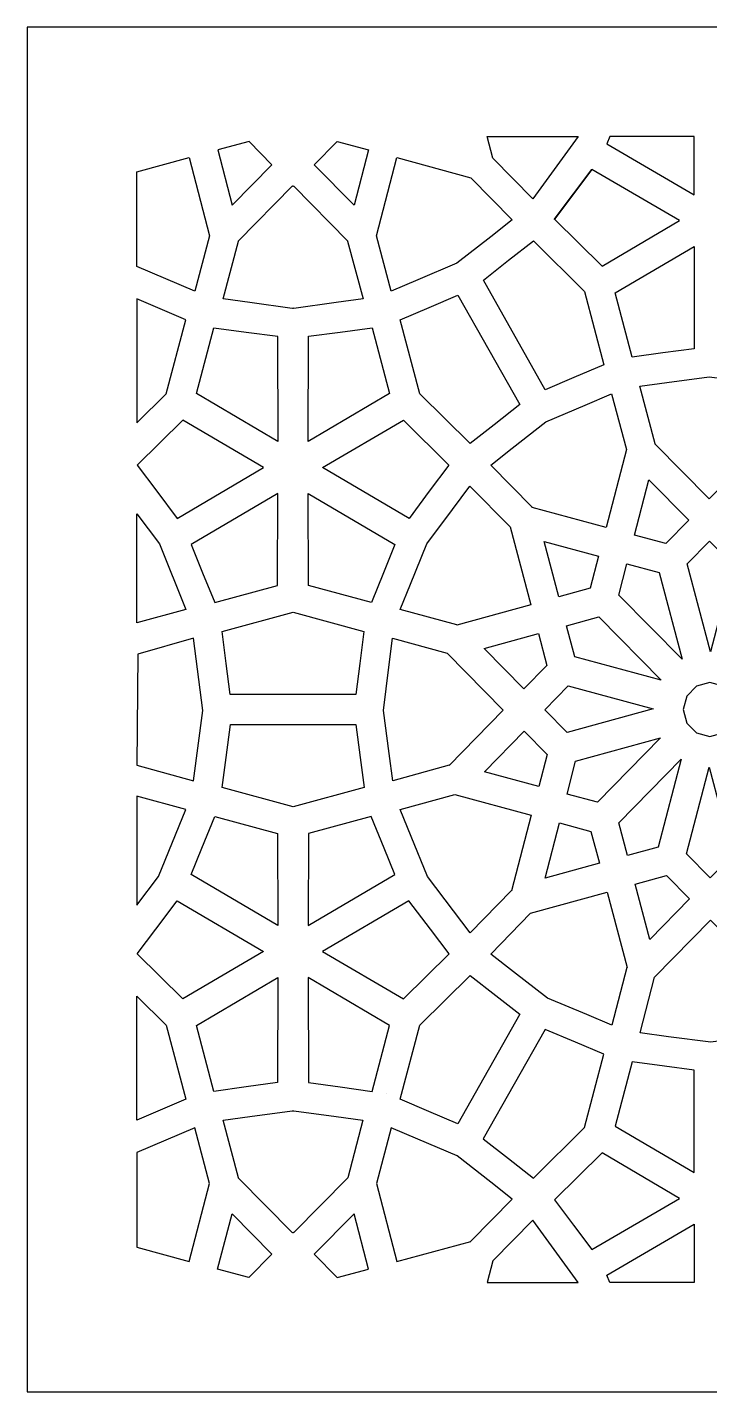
# Model space of a CAD drawing. Header units: millimetres. Extents: x -499 to 501, y -498 to 502.
# Drawn here: x -499 to 1, y -498 to 502 of the extents above; entities that cross this region are included whole.
import ezdxf

# ---------------------------------------------------------------- set-up
doc = ezdxf.new("R2010")
doc.units = ezdxf.units.MM
doc.layers.add('Plan 1', color=7, linetype='Continuous')

msp = doc.modelspace()

# ---------------------------------------------------------------- linework, layer by layer
at = {"layer": 'Plan 1', "color": 17}
for points, knots in [([(-498.91, 502.28), (-498.91, 502.28), (501.09, 502.28), (501.09, 502.28), (501.09, 502.28), (501.09, 502.28), (501.09, -497.72), (501.09, -497.72), (501.09, -497.72), (501.09, -497.72), (-498.91, -497.72), (-498.91, -497.72), (-498.91, -497.72), (-498.91, -497.72), (-498.91, 502.28), (-498.91, 502.28)], [0, 0, 0, 0, 0.2, 0.2, 0.2, 0.2, 0.4, 0.4, 0.4, 0.4, 0.6, 0.6, 0.6, 0.6, 1, 1, 1, 1]), ([(-162.01, 422.28), (-162.01, 422.28), (-157.76, 406.3), (-157.76, 406.3), (-157.76, 406.3), (-157.76, 406.3), (-128.41, 376.52), (-128.41, 376.52), (-128.41, 376.52), (-128.41, 376.52), (-95.34, 422.28), (-95.34, 422.28), (-95.34, 422.28), (-95.34, 422.28), (-162.01, 422.28), (-162.01, 422.28)], [0, 0, 0, 0, 0.2, 0.2, 0.2, 0.2, 0.4, 0.4, 0.4, 0.4, 0.6, 0.6, 0.6, 0.6, 1, 1, 1, 1]), ([(-72.16, 422.28), (-72.16, 422.28), (-10.32, 422.28), (-10.32, 422.28), (-10.32, 422.28), (-10.32, 422.28), (-10.32, 379.5), (-10.32, 379.5), (-10.32, 379.5), (-10.32, 379.5), (-74.32, 416.93), (-74.32, 416.93), (-74.32, 416.93), (-74.32, 416.93), (-72.16, 422.28), (-72.16, 422.28)], [0, 0, 0, 0, 0.2, 0.2, 0.2, 0.2, 0.4, 0.4, 0.4, 0.4, 0.6, 0.6, 0.6, 0.6, 1, 1, 1, 1]), ([(-319.63, 401.36), (-319.63, 401.36), (-348.9, 371.85), (-348.9, 371.85), (-348.9, 371.85), (-348.9, 371.85), (-359.4, 412.4), (-359.4, 412.4), (-359.4, 412.4), (-359.4, 412.4), (-336.46, 418.65), (-336.46, 418.65), (-336.46, 418.65), (-336.46, 418.65), (-319.63, 401.36), (-319.63, 401.36)], [0, 0, 0, 0, 0.2, 0.2, 0.2, 0.2, 0.4, 0.4, 0.4, 0.4, 0.6, 0.6, 0.6, 0.6, 1, 1, 1, 1]), ([(-288.74, 401.36), (-288.74, 401.36), (-259.47, 371.85), (-259.47, 371.85), (-259.47, 371.85), (-259.47, 371.85), (-248.96, 412.4), (-248.96, 412.4), (-248.96, 412.4), (-248.96, 412.4), (-271.91, 418.65), (-271.91, 418.65), (-271.91, 418.65), (-271.91, 418.65), (-288.74, 401.36), (-288.74, 401.36)], [0, 0, 0, 0, 0.2, 0.2, 0.2, 0.2, 0.4, 0.4, 0.4, 0.4, 0.6, 0.6, 0.6, 0.6, 1, 1, 1, 1]), ([(-418.62, 396.38), (-418.62, 396.38), (-418.62, 326.92), (-418.62, 326.92), (-418.62, 326.92), (-418.62, 326.92), (-376.12, 308.89), (-376.12, 308.89), (-376.12, 308.89), (-376.12, 308.89), (-365.3, 349.55), (-365.3, 349.55), (-365.3, 349.55), (-365.3, 349.55), (-380.19, 406.82), (-380.19, 406.82), (-380.19, 406.82), (-380.19, 406.82), (-418.62, 396.38), (-418.62, 396.38)], [0, 0, 0, 0, 0.166667, 0.166667, 0.166667, 0.166667, 0.333333, 0.333333, 0.333333, 0.333333, 0.5, 0.5, 0.5, 0.5, 0.666667, 0.666667, 0.666667, 0.666667, 1, 1, 1, 1]), ([(-232.24, 308.89), (-232.24, 308.89), (-212.84, 317.08), (-212.84, 317.08), (-212.84, 317.08), (-212.84, 317.08), (-184.11, 329.33), (-184.11, 329.33), (-184.11, 329.33), (-184.11, 329.33), (-159.34, 348.78), (-159.34, 348.78), (-159.34, 348.78), (-159.34, 348.78), (-143.69, 361.12), (-143.69, 361.12), (-143.69, 361.12), (-143.69, 361.12), (-174.03, 391.97), (-174.03, 391.97), (-174.03, 391.97), (-174.03, 391.97), (-173.81, 392.05), (-173.81, 392.05), (-173.81, 392.05), (-173.81, 392.05), (-228.17, 406.82), (-228.17, 406.82), (-228.17, 406.82), (-228.17, 406.82), (-243.07, 349.55), (-243.07, 349.55), (-243.07, 349.55), (-243.07, 349.55), (-232.24, 308.89), (-232.24, 308.89)], [0, 0, 0, 0, 0.1, 0.1, 0.1, 0.1, 0.2, 0.2, 0.2, 0.2, 0.3, 0.3, 0.3, 0.3, 0.4, 0.4, 0.4, 0.4, 0.5, 0.5, 0.5, 0.5, 0.6, 0.6, 0.6, 0.6, 0.7, 0.7, 0.7, 0.7, 0.8, 0.8, 0.8, 0.8, 1, 1, 1, 1]), ([(-85.24, 398.13), (-85.24, 398.13), (-98.66, 380.26), (-98.66, 380.26), (-98.66, 380.26), (-98.66, 380.26), (-112.75, 361.41), (-112.75, 361.41), (-112.75, 361.41), (-112.75, 361.41), (-85.24, 398.13), (-85.24, 398.13)], [0, 0, 0, 0, 0.25, 0.25, 0.25, 0.25, 0.5, 0.5, 0.5, 0.5, 1, 1, 1, 1]), ([(-85.24, 398.13), (-85.24, 398.13), (-20.95, 360.6), (-20.95, 360.6), (-20.95, 360.6), (-20.95, 360.6), (-77.66, 327.14), (-77.66, 327.14), (-77.66, 327.14), (-77.66, 327.14), (-112.6, 361.61), (-112.6, 361.61), (-112.6, 361.61), (-112.6, 361.61), (-85.24, 398.13), (-85.24, 398.13)], [0, 0, 0, 0, 0.2, 0.2, 0.2, 0.2, 0.4, 0.4, 0.4, 0.4, 0.6, 0.6, 0.6, 0.6, 1, 1, 1, 1]), ([(-304.18, 385.52), (-304.18, 385.52), (-304.62, 385.97), (-304.62, 385.97), (-304.62, 385.97), (-304.62, 385.97), (-344.39, 345.49), (-344.39, 345.49), (-344.39, 345.49), (-344.39, 345.49), (-344.18, 345.49), (-344.18, 345.49), (-344.18, 345.49), (-344.18, 345.49), (-355.44, 303.32), (-355.44, 303.32), (-355.44, 303.32), (-355.44, 303.32), (-335.82, 300.57), (-335.82, 300.57), (-335.82, 300.57), (-335.82, 300.57), (-304.84, 296.3), (-304.84, 296.3), (-304.84, 296.3), (-304.84, 296.3), (-304.18, 296.39), (-304.18, 296.39), (-304.18, 296.39), (-304.18, 296.39), (-303.53, 296.3), (-303.53, 296.3), (-303.53, 296.3), (-303.53, 296.3), (-272.55, 300.57), (-272.55, 300.57), (-272.55, 300.57), (-272.55, 300.57), (-252.93, 303.32), (-252.93, 303.32), (-252.93, 303.32), (-252.93, 303.32), (-264.19, 345.49), (-264.19, 345.49), (-264.19, 345.49), (-264.19, 345.49), (-263.97, 345.49), (-263.97, 345.49), (-263.97, 345.49), (-263.97, 345.49), (-303.75, 385.97), (-303.75, 385.97), (-303.75, 385.97), (-303.75, 385.97), (-304.18, 385.52), (-304.18, 385.52)], [0, 0, 0, 0, 0.066667, 0.066667, 0.066667, 0.066667, 0.133333, 0.133333, 0.133333, 0.133333, 0.2, 0.2, 0.2, 0.2, 0.266667, 0.266667, 0.266667, 0.266667, 0.333333, 0.333333, 0.333333, 0.333333, 0.4, 0.4, 0.4, 0.4, 0.466667, 0.466667, 0.466667, 0.466667, 0.533333, 0.533333, 0.533333, 0.533333, 0.6, 0.6, 0.6, 0.6, 0.666667, 0.666667, 0.666667, 0.666667, 0.733333, 0.733333, 0.733333, 0.733333, 0.8, 0.8, 0.8, 0.8, 0.866667, 0.866667, 0.866667, 0.866667, 1, 1, 1, 1]), ([(-146.26, 331.5), (-146.26, 331.5), (-164.77, 316.84), (-164.77, 316.84), (-164.77, 316.84), (-164.77, 316.84), (-119.43, 236.63), (-119.43, 236.63), (-119.43, 236.63), (-119.43, 236.63), (-98.36, 245.59), (-98.36, 245.59), (-98.36, 245.59), (-98.36, 245.59), (-76.39, 254.93), (-76.39, 254.93), (-76.39, 254.93), (-76.39, 254.93), (-90.63, 308.66), (-90.63, 308.66), (-90.63, 308.66), (-90.63, 308.66), (-128.07, 345.76), (-128.07, 345.76), (-128.07, 345.76), (-128.07, 345.76), (-146.26, 331.5), (-146.26, 331.5)], [0, 0, 0, 0, 0.125, 0.125, 0.125, 0.125, 0.25, 0.25, 0.25, 0.25, 0.375, 0.375, 0.375, 0.375, 0.5, 0.5, 0.5, 0.5, 0.625, 0.625, 0.625, 0.625, 0.75, 0.75, 0.75, 0.75, 1, 1, 1, 1]), ([(-68.09, 307.57), (-68.09, 307.57), (-55.61, 260.5), (-55.61, 260.5), (-55.61, 260.5), (-55.61, 260.5), (-33.21, 263.57), (-33.21, 263.57), (-33.21, 263.57), (-33.21, 263.57), (-10.32, 266.71), (-10.32, 266.71), (-10.32, 266.71), (-10.32, 266.71), (-10.32, 341.57), (-10.32, 341.57), (-10.32, 341.57), (-10.32, 341.57), (-68.09, 307.57), (-68.09, 307.57)], [0, 0, 0, 0, 0.166667, 0.166667, 0.166667, 0.166667, 0.333333, 0.333333, 0.333333, 0.333333, 0.5, 0.5, 0.5, 0.5, 0.666667, 0.666667, 0.666667, 0.666667, 1, 1, 1, 1]), ([(-418.62, 303.15), (-418.62, 303.15), (-382.77, 287.93), (-382.77, 287.93), (-382.77, 287.93), (-382.77, 287.93), (-397.16, 233.56), (-397.16, 233.56), (-397.16, 233.56), (-397.16, 233.56), (-418.62, 212.41), (-418.62, 212.41), (-418.62, 212.41), (-418.62, 212.41), (-418.62, 303.15), (-418.62, 303.15)], [0, 0, 0, 0, 0.2, 0.2, 0.2, 0.2, 0.4, 0.4, 0.4, 0.4, 0.6, 0.6, 0.6, 0.6, 1, 1, 1, 1]), ([(-183.39, 305.84), (-183.39, 305.84), (-204.58, 296.85), (-204.58, 296.85), (-204.58, 296.85), (-204.58, 296.85), (-225.6, 287.93), (-225.6, 287.93), (-225.6, 287.93), (-225.6, 287.93), (-211.21, 233.56), (-211.21, 233.56), (-211.21, 233.56), (-211.21, 233.56), (-174.32, 197.19), (-174.32, 197.19), (-174.32, 197.19), (-174.32, 197.19), (-156.74, 211.02), (-156.74, 211.02), (-156.74, 211.02), (-156.74, 211.02), (-138.02, 225.74), (-138.02, 225.74), (-138.02, 225.74), (-138.02, 225.74), (-183.39, 305.84), (-183.39, 305.84)], [0, 0, 0, 0, 0.125, 0.125, 0.125, 0.125, 0.25, 0.25, 0.25, 0.25, 0.375, 0.375, 0.375, 0.375, 0.5, 0.5, 0.5, 0.5, 0.625, 0.625, 0.625, 0.625, 0.75, 0.75, 0.75, 0.75, 1, 1, 1, 1]), ([(-315.5, 275.76), (-315.5, 275.76), (-315.45, 275.8), (-315.45, 275.8), (-315.45, 275.8), (-315.45, 275.8), (-338.6, 278.95), (-338.6, 278.95), (-338.6, 278.95), (-338.6, 278.95), (-362.12, 282.13), (-362.12, 282.13), (-362.12, 282.13), (-362.12, 282.13), (-374.93, 233.78), (-374.93, 233.78), (-374.93, 233.78), (-374.93, 233.78), (-315.24, 198.58), (-315.24, 198.58), (-315.24, 198.58), (-315.24, 198.58), (-315.5, 275.76), (-315.5, 275.76)], [0, 0, 0, 0, 0.142857, 0.142857, 0.142857, 0.142857, 0.285714, 0.285714, 0.285714, 0.285714, 0.428571, 0.428571, 0.428571, 0.428571, 0.571429, 0.571429, 0.571429, 0.571429, 0.714286, 0.714286, 0.714286, 0.714286, 1, 1, 1, 1]), ([(-292.91, 275.8), (-292.91, 275.8), (-292.87, 275.76), (-292.87, 275.76), (-292.87, 275.76), (-292.87, 275.76), (-293.13, 198.58), (-293.13, 198.58), (-293.13, 198.58), (-293.13, 198.58), (-233.43, 233.78), (-233.43, 233.78), (-233.43, 233.78), (-233.43, 233.78), (-246.25, 282.13), (-246.25, 282.13), (-246.25, 282.13), (-246.25, 282.13), (-269.76, 278.95), (-269.76, 278.95), (-269.76, 278.95), (-269.76, 278.95), (-292.91, 275.8), (-292.91, 275.8)], [0, 0, 0, 0, 0.142857, 0.142857, 0.142857, 0.142857, 0.285714, 0.285714, 0.285714, 0.285714, 0.428571, 0.428571, 0.428571, 0.428571, 0.571429, 0.571429, 0.571429, 0.571429, 0.714286, 0.714286, 0.714286, 0.714286, 1, 1, 1, 1]), ([(52.35, 239.33), (52.35, 239.33), (31.55, 242.07), (31.55, 242.07), (31.55, 242.07), (31.55, 242.07), (0.59, 246.14), (0.59, 246.14), (0.59, 246.14), (0.59, 246.14), (-30.35, 241.91), (-30.35, 241.91), (-30.35, 241.91), (-30.35, 241.91), (-50.01, 239.21), (-50.01, 239.21), (-50.01, 239.21), (-50.01, 239.21), (-38.81, 197.02), (-38.81, 197.02), (-38.81, 197.02), (-38.81, 197.02), (-39.01, 196.97), (-39.01, 196.97), (-39.01, 196.97), (-39.01, 196.97), (0.81, 156.57), (0.81, 156.57), (0.81, 156.57), (0.81, 156.57), (41.73, 198.51), (41.73, 198.51), (41.73, 198.51), (41.73, 198.51), (52.35, 239.33), (52.35, 239.33)], [0, 0, 0, 0, 0.1, 0.1, 0.1, 0.1, 0.2, 0.2, 0.2, 0.2, 0.3, 0.3, 0.3, 0.3, 0.4, 0.4, 0.4, 0.4, 0.5, 0.5, 0.5, 0.5, 0.6, 0.6, 0.6, 0.6, 0.7, 0.7, 0.7, 0.7, 0.8, 0.8, 0.8, 0.8, 1, 1, 1, 1]), ([(-70.75, 233.64), (-70.75, 233.64), (-90.1, 225.42), (-90.1, 225.42), (-90.1, 225.42), (-90.1, 225.42), (-118.92, 213.15), (-118.92, 213.15), (-118.92, 213.15), (-118.92, 213.15), (-143.64, 193.71), (-143.64, 193.71), (-143.64, 193.71), (-143.64, 193.71), (-159.34, 181.36), (-159.34, 181.36), (-159.34, 181.36), (-159.34, 181.36), (-128.95, 150.53), (-128.95, 150.53), (-128.95, 150.53), (-128.95, 150.53), (-129.1, 150.39), (-129.1, 150.39), (-129.1, 150.39), (-129.1, 150.39), (-74.8, 135.71), (-74.8, 135.71), (-74.8, 135.71), (-74.8, 135.71), (-59.93, 192.89), (-59.93, 192.89), (-59.93, 192.89), (-59.93, 192.89), (-70.75, 233.64), (-70.75, 233.64)], [0, 0, 0, 0, 0.1, 0.1, 0.1, 0.1, 0.2, 0.2, 0.2, 0.2, 0.3, 0.3, 0.3, 0.3, 0.4, 0.4, 0.4, 0.4, 0.5, 0.5, 0.5, 0.5, 0.6, 0.6, 0.6, 0.6, 0.7, 0.7, 0.7, 0.7, 0.8, 0.8, 0.8, 0.8, 1, 1, 1, 1]), ([(-418.41, 181.44), (-418.41, 181.44), (-385.02, 214.44), (-385.02, 214.44), (-385.02, 214.44), (-385.02, 214.44), (-325.85, 179.69), (-325.85, 179.69), (-325.85, 179.69), (-325.85, 179.69), (-389.13, 142.34), (-389.13, 142.34), (-389.13, 142.34), (-389.13, 142.34), (-404.03, 162.23), (-404.03, 162.23), (-404.03, 162.23), (-404.03, 162.23), (-418.41, 181.44), (-418.41, 181.44)], [0, 0, 0, 0, 0.166667, 0.166667, 0.166667, 0.166667, 0.333333, 0.333333, 0.333333, 0.333333, 0.5, 0.5, 0.5, 0.5, 0.666667, 0.666667, 0.666667, 0.666667, 1, 1, 1, 1]), ([(-189.96, 181.44), (-189.96, 181.44), (-223.35, 214.44), (-223.35, 214.44), (-223.35, 214.44), (-223.35, 214.44), (-282.52, 179.69), (-282.52, 179.69), (-282.52, 179.69), (-282.52, 179.69), (-219.23, 142.34), (-219.23, 142.34), (-219.23, 142.34), (-219.23, 142.34), (-204.34, 162.23), (-204.34, 162.23), (-204.34, 162.23), (-204.34, 162.23), (-189.96, 181.44), (-189.96, 181.44)], [0, 0, 0, 0, 0.166667, 0.166667, 0.166667, 0.166667, 0.333333, 0.333333, 0.333333, 0.333333, 0.5, 0.5, 0.5, 0.5, 0.666667, 0.666667, 0.666667, 0.666667, 1, 1, 1, 1]), ([(-43.52, 170.7), (-43.52, 170.7), (-54.08, 130.1), (-54.08, 130.1), (-54.08, 130.1), (-54.08, 130.1), (-31.09, 123.89), (-31.09, 123.89), (-31.09, 123.89), (-31.09, 123.89), (-14.31, 141.08), (-14.31, 141.08), (-14.31, 141.08), (-14.31, 141.08), (-43.52, 170.7), (-43.52, 170.7)], [0, 0, 0, 0, 0.2, 0.2, 0.2, 0.2, 0.4, 0.4, 0.4, 0.4, 0.6, 0.6, 0.6, 0.6, 1, 1, 1, 1]), ([(-378.77, 123.22), (-378.77, 123.22), (-315.24, 160.66), (-315.24, 160.66), (-315.24, 160.66), (-315.24, 160.66), (-315.55, 93.24), (-315.55, 93.24), (-315.55, 93.24), (-315.55, 93.24), (-361.6, 80.66), (-361.6, 80.66), (-361.6, 80.66), (-361.6, 80.66), (-370.42, 102.54), (-370.42, 102.54), (-370.42, 102.54), (-370.42, 102.54), (-378.77, 123.22), (-378.77, 123.22)], [0, 0, 0, 0, 0.166667, 0.166667, 0.166667, 0.166667, 0.333333, 0.333333, 0.333333, 0.333333, 0.5, 0.5, 0.5, 0.5, 0.666667, 0.666667, 0.666667, 0.666667, 1, 1, 1, 1]), ([(-229.6, 123.22), (-229.6, 123.22), (-293.13, 160.66), (-293.13, 160.66), (-293.13, 160.66), (-293.13, 160.66), (-292.82, 93.24), (-292.82, 93.24), (-292.82, 93.24), (-292.82, 93.24), (-246.76, 80.66), (-246.76, 80.66), (-246.76, 80.66), (-246.76, 80.66), (-237.94, 102.54), (-237.94, 102.54), (-237.94, 102.54), (-237.94, 102.54), (-229.6, 123.22), (-229.6, 123.22)], [0, 0, 0, 0, 0.166667, 0.166667, 0.166667, 0.166667, 0.333333, 0.333333, 0.333333, 0.333333, 0.5, 0.5, 0.5, 0.5, 0.666667, 0.666667, 0.666667, 0.666667, 1, 1, 1, 1]), ([(-174.57, 165.97), (-174.57, 165.97), (-187.3, 148.97), (-187.3, 148.97), (-187.3, 148.97), (-187.3, 148.97), (-206.24, 123.66), (-206.24, 123.66), (-206.24, 123.66), (-206.24, 123.66), (-218.12, 94.22), (-218.12, 94.22), (-218.12, 94.22), (-218.12, 94.22), (-225.65, 75.53), (-225.65, 75.53), (-225.65, 75.53), (-225.65, 75.53), (-184.22, 64.32), (-184.22, 64.32), (-184.22, 64.32), (-184.22, 64.32), (-184.27, 64.12), (-184.27, 64.12), (-184.27, 64.12), (-184.27, 64.12), (-130.06, 79.08), (-130.06, 79.08), (-130.06, 79.08), (-130.06, 79.08), (-145.22, 136.2), (-145.22, 136.2), (-145.22, 136.2), (-145.22, 136.2), (-174.57, 165.97), (-174.57, 165.97)], [0, 0, 0, 0, 0.1, 0.1, 0.1, 0.1, 0.2, 0.2, 0.2, 0.2, 0.3, 0.3, 0.3, 0.3, 0.4, 0.4, 0.4, 0.4, 0.5, 0.5, 0.5, 0.5, 0.6, 0.6, 0.6, 0.6, 0.7, 0.7, 0.7, 0.7, 0.8, 0.8, 0.8, 0.8, 1, 1, 1, 1]), ([(-418.62, 65.82), (-418.62, 65.82), (-382.71, 75.53), (-382.71, 75.53), (-382.71, 75.53), (-382.71, 75.53), (-402.12, 123.66), (-402.12, 123.66), (-402.12, 123.66), (-402.12, 123.66), (-418.62, 145.7), (-418.62, 145.7), (-418.62, 145.7), (-418.62, 145.7), (-418.62, 65.82), (-418.62, 65.82)], [0, 0, 0, 0, 0.2, 0.2, 0.2, 0.2, 0.4, 0.4, 0.4, 0.4, 0.6, 0.6, 0.6, 0.6, 1, 1, 1, 1]), ([(-80.3, 114.57), (-80.3, 114.57), (-120.12, 125.34), (-120.12, 125.34), (-120.12, 125.34), (-120.12, 125.34), (-109.36, 84.8), (-109.36, 84.8), (-109.36, 84.8), (-109.36, 84.8), (-86.4, 91.13), (-86.4, 91.13), (-86.4, 91.13), (-86.4, 91.13), (-80.3, 114.57), (-80.3, 114.57)], [0, 0, 0, 0, 0.2, 0.2, 0.2, 0.2, 0.4, 0.4, 0.4, 0.4, 0.6, 0.6, 0.6, 0.6, 1, 1, 1, 1]), ([(0.88, 125.66), (0.88, 125.66), (-15.43, 108.94), (-15.43, 108.94), (-15.43, 108.94), (-15.43, 108.94), (1.67, 44.51), (1.67, 44.51), (1.67, 44.51), (1.67, 44.51), (18.21, 108.08), (18.21, 108.08), (18.21, 108.08), (18.21, 108.08), (0.88, 125.66), (0.88, 125.66)], [0, 0, 0, 0, 0.2, 0.2, 0.2, 0.2, 0.4, 0.4, 0.4, 0.4, 0.6, 0.6, 0.6, 0.6, 1, 1, 1, 1]), ([(-35.95, 102.58), (-35.95, 102.58), (-59.58, 108.97), (-59.58, 108.97), (-59.58, 108.97), (-59.58, 108.97), (-65.51, 86.18), (-65.51, 86.18), (-65.51, 86.18), (-65.51, 86.18), (-19.1, 39.09), (-19.1, 39.09), (-19.1, 39.09), (-19.1, 39.09), (-35.95, 102.58), (-35.95, 102.58)], [0, 0, 0, 0, 0.2, 0.2, 0.2, 0.2, 0.4, 0.4, 0.4, 0.4, 0.6, 0.6, 0.6, 0.6, 1, 1, 1, 1]), ([(-304.18, 73.65), (-304.18, 73.65), (-356.09, 59.47), (-356.09, 59.47), (-356.09, 59.47), (-356.09, 59.47), (-353.13, 36.03), (-353.13, 36.03), (-353.13, 36.03), (-353.13, 36.03), (-350.24, 13.23), (-350.24, 13.23), (-350.24, 13.23), (-350.24, 13.23), (-304.18, 13.23), (-304.18, 13.23), (-304.18, 13.23), (-304.18, 13.23), (-258.13, 13.23), (-258.13, 13.23), (-258.13, 13.23), (-258.13, 13.23), (-255.24, 36.03), (-255.24, 36.03), (-255.24, 36.03), (-255.24, 36.03), (-252.27, 59.47), (-252.27, 59.47), (-252.27, 59.47), (-252.27, 59.47), (-304.18, 73.65), (-304.18, 73.65)], [0, 0, 0, 0, 0.111111, 0.111111, 0.111111, 0.111111, 0.222222, 0.222222, 0.222222, 0.222222, 0.333333, 0.333333, 0.333333, 0.333333, 0.444444, 0.444444, 0.444444, 0.444444, 0.555556, 0.555556, 0.555556, 0.555556, 0.666667, 0.666667, 0.666667, 0.666667, 0.777778, 0.777778, 0.777778, 0.777778, 1, 1, 1, 1]), ([(-80.16, 70.21), (-80.16, 70.21), (-103.75, 63.7), (-103.75, 63.7), (-103.75, 63.7), (-103.75, 63.7), (-97.71, 40.93), (-97.71, 40.93), (-97.71, 40.93), (-97.71, 40.93), (-34.43, 23.82), (-34.43, 23.82), (-34.43, 23.82), (-34.43, 23.82), (-80.16, 70.21), (-80.16, 70.21)], [0, 0, 0, 0, 0.2, 0.2, 0.2, 0.2, 0.4, 0.4, 0.4, 0.4, 0.6, 0.6, 0.6, 0.6, 1, 1, 1, 1]), ([(-417.85, 42.84), (-417.85, 42.84), (-377.08, 54.44), (-377.08, 54.44), (-377.08, 54.44), (-377.08, 54.44), (-370.4, 1.66), (-370.4, 1.66), (-370.4, 1.66), (-370.4, 1.66), (-377.19, -49.93), (-377.19, -49.93), (-377.19, -49.93), (-377.19, -49.93), (-418.56, -38.51), (-418.56, -38.51), (-418.56, -38.51), (-418.56, -38.51), (-417.85, 42.84), (-417.85, 42.84)], [0, 0, 0, 0, 0.166667, 0.166667, 0.166667, 0.166667, 0.333333, 0.333333, 0.333333, 0.333333, 0.5, 0.5, 0.5, 0.5, 0.666667, 0.666667, 0.666667, 0.666667, 1, 1, 1, 1]), ([(-231.29, 54.44), (-231.29, 54.44), (-233.98, 33.23), (-233.98, 33.23), (-233.98, 33.23), (-233.98, 33.23), (-237.97, 1.66), (-237.97, 1.66), (-237.97, 1.66), (-237.97, 1.66), (-233.82, -29.89), (-233.82, -29.89), (-233.82, -29.89), (-233.82, -29.89), (-231.18, -49.93), (-231.18, -49.93), (-231.18, -49.93), (-231.18, -49.93), (-189.8, -38.51), (-189.8, -38.51), (-189.8, -38.51), (-189.8, -38.51), (-189.75, -38.71), (-189.75, -38.71), (-189.75, -38.71), (-189.75, -38.71), (-150.14, 1.88), (-150.14, 1.88), (-150.14, 1.88), (-150.14, 1.88), (-191.28, 43.62), (-191.28, 43.62), (-191.28, 43.62), (-191.28, 43.62), (-231.29, 54.44), (-231.29, 54.44)], [0, 0, 0, 0, 0.1, 0.1, 0.1, 0.1, 0.2, 0.2, 0.2, 0.2, 0.3, 0.3, 0.3, 0.3, 0.4, 0.4, 0.4, 0.4, 0.5, 0.5, 0.5, 0.5, 0.6, 0.6, 0.6, 0.6, 0.7, 0.7, 0.7, 0.7, 0.8, 0.8, 0.8, 0.8, 1, 1, 1, 1]), ([(-124.45, 57.98), (-124.45, 57.98), (-164.21, 47), (-164.21, 47), (-164.21, 47), (-164.21, 47), (-135.01, 17.38), (-135.01, 17.38), (-135.01, 17.38), (-135.01, 17.38), (-118.24, 34.57), (-118.24, 34.57), (-118.24, 34.57), (-118.24, 34.57), (-124.45, 57.98), (-124.45, 57.98)], [0, 0, 0, 0, 0.2, 0.2, 0.2, 0.2, 0.4, 0.4, 0.4, 0.4, 0.6, 0.6, 0.6, 0.6, 1, 1, 1, 1]), ([(10.88, 19.49), (10.88, 19.49), (18.03, 12.25), (18.03, 12.25), (18.03, 12.25), (18.03, 12.25), (20.66, 2.33), (20.66, 2.33), (20.66, 2.33), (20.66, 2.33), (18.08, -7.6), (18.08, -7.6), (18.08, -7.6), (18.08, -7.6), (10.97, -14.88), (10.97, -14.88), (10.97, -14.88), (10.97, -14.88), (1.24, -17.57), (1.24, -17.57), (1.24, -17.57), (1.24, -17.57), (-8.49, -14.93), (-8.49, -14.93), (-8.49, -14.93), (-8.49, -14.93), (-15.64, -7.69), (-15.64, -7.69), (-15.64, -7.69), (-15.64, -7.69), (-18.27, 2.23), (-18.27, 2.23), (-18.27, 2.23), (-18.27, 2.23), (-15.69, 12.16), (-15.69, 12.16), (-15.69, 12.16), (-15.69, 12.16), (-8.58, 19.44), (-8.58, 19.44), (-8.58, 19.44), (-8.58, 19.44), (1.14, 22.13), (1.14, 22.13), (1.14, 22.13), (1.14, 22.13), (10.88, 19.49), (10.88, 19.49)], [0, 0, 0, 0, 0.076923, 0.076923, 0.076923, 0.076923, 0.153846, 0.153846, 0.153846, 0.153846, 0.230769, 0.230769, 0.230769, 0.230769, 0.307692, 0.307692, 0.307692, 0.307692, 0.384615, 0.384615, 0.384615, 0.384615, 0.461538, 0.461538, 0.461538, 0.461538, 0.538462, 0.538462, 0.538462, 0.538462, 0.615385, 0.615385, 0.615385, 0.615385, 0.692308, 0.692308, 0.692308, 0.692308, 0.769231, 0.769231, 0.769231, 0.769231, 0.846154, 0.846154, 0.846154, 0.846154, 1, 1, 1, 1]), ([(-102.57, 19.63), (-102.57, 19.63), (-119.81, 1.96), (-119.81, 1.96), (-119.81, 1.96), (-119.81, 1.96), (-103.41, -14.67), (-103.41, -14.67), (-103.41, -14.67), (-103.41, -14.67), (-40.22, 2.77), (-40.22, 2.77), (-40.22, 2.77), (-40.22, 2.77), (-102.57, 19.63), (-102.57, 19.63)], [0, 0, 0, 0, 0.2, 0.2, 0.2, 0.2, 0.4, 0.4, 0.4, 0.4, 0.6, 0.6, 0.6, 0.6, 1, 1, 1, 1]), ([(-304.18, -8.67), (-304.18, -8.67), (-350.12, -8.67), (-350.12, -8.67), (-350.12, -8.67), (-350.12, -8.67), (-353.3, -32.8), (-353.3, -32.8), (-353.3, -32.8), (-353.3, -32.8), (-356.21, -54.87), (-356.21, -54.87), (-356.21, -54.87), (-356.21, -54.87), (-304.18, -69.09), (-304.18, -69.09), (-304.18, -69.09), (-304.18, -69.09), (-252.16, -54.87), (-252.16, -54.87), (-252.16, -54.87), (-252.16, -54.87), (-255.07, -32.8), (-255.07, -32.8), (-255.07, -32.8), (-255.07, -32.8), (-258.25, -8.67), (-258.25, -8.67), (-258.25, -8.67), (-258.25, -8.67), (-304.18, -8.67), (-304.18, -8.67)], [0, 0, 0, 0, 0.111111, 0.111111, 0.111111, 0.111111, 0.222222, 0.222222, 0.222222, 0.222222, 0.333333, 0.333333, 0.333333, 0.333333, 0.444444, 0.444444, 0.444444, 0.444444, 0.555556, 0.555556, 0.555556, 0.555556, 0.666667, 0.666667, 0.666667, 0.666667, 0.777778, 0.777778, 0.777778, 0.777778, 1, 1, 1, 1]), ([(-134.94, -13.54), (-134.94, -13.54), (-163.99, -43.31), (-163.99, -43.31), (-163.99, -43.31), (-163.99, -43.31), (-124.17, -54.08), (-124.17, -54.08), (-124.17, -54.08), (-124.17, -54.08), (-118.07, -30.64), (-118.07, -30.64), (-118.07, -30.64), (-118.07, -30.64), (-134.94, -13.54), (-134.94, -13.54)], [0, 0, 0, 0, 0.2, 0.2, 0.2, 0.2, 0.4, 0.4, 0.4, 0.4, 0.6, 0.6, 0.6, 0.6, 1, 1, 1, 1]), ([(-97.18, -35.59), (-97.18, -35.59), (-103.45, -59.68), (-103.45, -59.68), (-103.45, -59.68), (-103.45, -59.68), (-81.08, -65.73), (-81.08, -65.73), (-81.08, -65.73), (-81.08, -65.73), (-34.91, -18.41), (-34.91, -18.41), (-34.91, -18.41), (-34.91, -18.41), (-97.18, -35.59), (-97.18, -35.59)], [0, 0, 0, 0, 0.2, 0.2, 0.2, 0.2, 0.4, 0.4, 0.4, 0.4, 0.6, 0.6, 0.6, 0.6, 1, 1, 1, 1]), ([(-65.43, -80.67), (-65.43, -80.67), (-59.04, -104.73), (-59.04, -104.73), (-59.04, -104.73), (-59.04, -104.73), (-36.71, -98.56), (-36.71, -98.56), (-36.71, -98.56), (-36.71, -98.56), (-19.93, -34.04), (-19.93, -34.04), (-19.93, -34.04), (-19.93, -34.04), (-65.43, -80.67), (-65.43, -80.67)], [0, 0, 0, 0, 0.2, 0.2, 0.2, 0.2, 0.4, 0.4, 0.4, 0.4, 0.6, 0.6, 0.6, 0.6, 1, 1, 1, 1]), ([(-15.82, -103.52), (-15.82, -103.52), (1.5, -121.1), (1.5, -121.1), (1.5, -121.1), (1.5, -121.1), (17.82, -104.38), (17.82, -104.38), (17.82, -104.38), (17.82, -104.38), (0.72, -39.95), (0.72, -39.95), (0.72, -39.95), (0.72, -39.95), (-15.82, -103.52), (-15.82, -103.52)], [0, 0, 0, 0, 0.2, 0.2, 0.2, 0.2, 0.4, 0.4, 0.4, 0.4, 0.6, 0.6, 0.6, 0.6, 1, 1, 1, 1]), ([(-418.62, -61.14), (-418.62, -61.14), (-382.65, -71.07), (-382.65, -71.07), (-382.65, -71.07), (-382.65, -71.07), (-402.74, -120.19), (-402.74, -120.19), (-402.74, -120.19), (-402.74, -120.19), (-418.62, -141.17), (-418.62, -141.17), (-418.62, -141.17), (-418.62, -141.17), (-418.62, -61.14), (-418.62, -61.14)], [0, 0, 0, 0, 0.2, 0.2, 0.2, 0.2, 0.4, 0.4, 0.4, 0.4, 0.6, 0.6, 0.6, 0.6, 1, 1, 1, 1]), ([(-225.72, -71.07), (-225.72, -71.07), (-217.65, -90.81), (-217.65, -90.81), (-217.65, -90.81), (-217.65, -90.81), (-205.62, -120.19), (-205.62, -120.19), (-205.62, -120.19), (-205.62, -120.19), (-186.55, -145.4), (-186.55, -145.4), (-186.55, -145.4), (-186.55, -145.4), (-174.44, -161.4), (-174.44, -161.4), (-174.44, -161.4), (-174.44, -161.4), (-144.21, -130.42), (-144.21, -130.42), (-144.21, -130.42), (-144.21, -130.42), (-144.07, -130.56), (-144.07, -130.56), (-144.07, -130.56), (-144.07, -130.56), (-129.67, -75.21), (-129.67, -75.21), (-129.67, -75.21), (-129.67, -75.21), (-185.75, -60.04), (-185.75, -60.04), (-185.75, -60.04), (-185.75, -60.04), (-225.72, -71.07), (-225.72, -71.07)], [0, 0, 0, 0, 0.1, 0.1, 0.1, 0.1, 0.2, 0.2, 0.2, 0.2, 0.3, 0.3, 0.3, 0.3, 0.4, 0.4, 0.4, 0.4, 0.5, 0.5, 0.5, 0.5, 0.6, 0.6, 0.6, 0.6, 0.7, 0.7, 0.7, 0.7, 0.8, 0.8, 0.8, 0.8, 1, 1, 1, 1]), ([(-378.86, -118.61), (-378.86, -118.61), (-315.24, -156.1), (-315.24, -156.1), (-315.24, -156.1), (-315.24, -156.1), (-315.55, -88.68), (-315.55, -88.68), (-315.55, -88.68), (-315.55, -88.68), (-361.49, -76.13), (-361.49, -76.13), (-361.49, -76.13), (-361.49, -76.13), (-370.93, -99.23), (-370.93, -99.23), (-370.93, -99.23), (-370.93, -99.23), (-378.86, -118.61), (-378.86, -118.61)], [0, 0, 0, 0, 0.166667, 0.166667, 0.166667, 0.166667, 0.333333, 0.333333, 0.333333, 0.333333, 0.5, 0.5, 0.5, 0.5, 0.666667, 0.666667, 0.666667, 0.666667, 1, 1, 1, 1]), ([(-229.51, -118.61), (-229.51, -118.61), (-293.13, -156.1), (-293.13, -156.1), (-293.13, -156.1), (-293.13, -156.1), (-292.82, -88.68), (-292.82, -88.68), (-292.82, -88.68), (-292.82, -88.68), (-246.88, -76.13), (-246.88, -76.13), (-246.88, -76.13), (-246.88, -76.13), (-237.44, -99.23), (-237.44, -99.23), (-237.44, -99.23), (-237.44, -99.23), (-229.51, -118.61), (-229.51, -118.61)], [0, 0, 0, 0, 0.166667, 0.166667, 0.166667, 0.166667, 0.333333, 0.333333, 0.333333, 0.333333, 0.5, 0.5, 0.5, 0.5, 0.666667, 0.666667, 0.666667, 0.666667, 1, 1, 1, 1]), ([(-108.94, -80.81), (-108.94, -80.81), (-119.5, -121.42), (-119.5, -121.42), (-119.5, -121.42), (-119.5, -121.42), (-79.74, -110.44), (-79.74, -110.44), (-79.74, -110.44), (-79.74, -110.44), (-85.95, -87.03), (-85.95, -87.03), (-85.95, -87.03), (-85.95, -87.03), (-108.94, -80.81), (-108.94, -80.81)], [0, 0, 0, 0, 0.2, 0.2, 0.2, 0.2, 0.4, 0.4, 0.4, 0.4, 0.6, 0.6, 0.6, 0.6, 1, 1, 1, 1]), ([(-53.44, -125.83), (-53.44, -125.83), (-42.68, -166.37), (-42.68, -166.37), (-42.68, -166.37), (-42.68, -166.37), (-13.62, -136.59), (-13.62, -136.59), (-13.62, -136.59), (-13.62, -136.59), (-30.48, -119.49), (-30.48, -119.49), (-30.48, -119.49), (-30.48, -119.49), (-53.44, -125.83), (-53.44, -125.83)], [0, 0, 0, 0, 0.2, 0.2, 0.2, 0.2, 0.4, 0.4, 0.4, 0.4, 0.6, 0.6, 0.6, 0.6, 1, 1, 1, 1]), ([(-418.49, -176.79), (-418.49, -176.79), (-385.02, -209.88), (-385.02, -209.88), (-385.02, -209.88), (-385.02, -209.88), (-325.85, -175.13), (-325.85, -175.13), (-325.85, -175.13), (-325.85, -175.13), (-389.02, -137.85), (-389.02, -137.85), (-389.02, -137.85), (-389.02, -137.85), (-404.83, -158.75), (-404.83, -158.75), (-404.83, -158.75), (-404.83, -158.75), (-418.49, -176.79), (-418.49, -176.79)], [0, 0, 0, 0, 0.166667, 0.166667, 0.166667, 0.166667, 0.333333, 0.333333, 0.333333, 0.333333, 0.5, 0.5, 0.5, 0.5, 0.666667, 0.666667, 0.666667, 0.666667, 1, 1, 1, 1]), ([(-189.87, -176.79), (-189.87, -176.79), (-223.35, -209.88), (-223.35, -209.88), (-223.35, -209.88), (-223.35, -209.88), (-282.52, -175.13), (-282.52, -175.13), (-282.52, -175.13), (-282.52, -175.13), (-219.35, -137.85), (-219.35, -137.85), (-219.35, -137.85), (-219.35, -137.85), (-203.53, -158.75), (-203.53, -158.75), (-203.53, -158.75), (-203.53, -158.75), (-189.87, -176.79), (-189.87, -176.79)], [0, 0, 0, 0, 0.166667, 0.166667, 0.166667, 0.166667, 0.333333, 0.333333, 0.333333, 0.333333, 0.5, 0.5, 0.5, 0.5, 0.666667, 0.666667, 0.666667, 0.666667, 1, 1, 1, 1]), ([(-159.35, -176.93), (-159.35, -176.93), (-142.67, -189.91), (-142.67, -189.91), (-142.67, -189.91), (-142.67, -189.91), (-117.85, -209.22), (-117.85, -209.22), (-117.85, -209.22), (-117.85, -209.22), (-88.98, -221.33), (-88.98, -221.33), (-88.98, -221.33), (-88.98, -221.33), (-70.64, -229.02), (-70.64, -229.02), (-70.64, -229.02), (-70.64, -229.02), (-59.66, -186.77), (-59.66, -186.77), (-59.66, -186.77), (-59.66, -186.77), (-59.46, -186.82), (-59.46, -186.82), (-59.46, -186.82), (-59.46, -186.82), (-74.13, -131.54), (-74.13, -131.54), (-74.13, -131.54), (-74.13, -131.54), (-130.14, -147), (-130.14, -147), (-130.14, -147), (-130.14, -147), (-159.35, -176.93), (-159.35, -176.93)], [0, 0, 0, 0, 0.1, 0.1, 0.1, 0.1, 0.2, 0.2, 0.2, 0.2, 0.3, 0.3, 0.3, 0.3, 0.4, 0.4, 0.4, 0.4, 0.5, 0.5, 0.5, 0.5, 0.6, 0.6, 0.6, 0.6, 0.7, 0.7, 0.7, 0.7, 0.8, 0.8, 0.8, 0.8, 1, 1, 1, 1]), ([(-49.96, -234.77), (-49.96, -234.77), (-29.16, -237.51), (-29.16, -237.51), (-29.16, -237.51), (-29.16, -237.51), (1.8, -241.58), (1.8, -241.58), (1.8, -241.58), (1.8, -241.58), (32.74, -237.35), (32.74, -237.35), (32.74, -237.35), (32.74, -237.35), (52.4, -234.65), (52.4, -234.65), (52.4, -234.65), (52.4, -234.65), (41.2, -192.46), (41.2, -192.46), (41.2, -192.46), (41.2, -192.46), (41.4, -192.41), (41.4, -192.41), (41.4, -192.41), (41.4, -192.41), (1.58, -152.01), (1.58, -152.01), (1.58, -152.01), (1.58, -152.01), (-39.34, -193.95), (-39.34, -193.95), (-39.34, -193.95), (-39.34, -193.95), (-49.96, -234.77), (-49.96, -234.77)], [0, 0, 0, 0, 0.1, 0.1, 0.1, 0.1, 0.2, 0.2, 0.2, 0.2, 0.3, 0.3, 0.3, 0.3, 0.4, 0.4, 0.4, 0.4, 0.5, 0.5, 0.5, 0.5, 0.6, 0.6, 0.6, 0.6, 0.7, 0.7, 0.7, 0.7, 0.8, 0.8, 0.8, 0.8, 1, 1, 1, 1]), ([(-362.12, -277.58), (-362.12, -277.58), (-338.6, -274.36), (-338.6, -274.36), (-338.6, -274.36), (-338.6, -274.36), (-315.5, -271.19), (-315.5, -271.19), (-315.5, -271.19), (-315.5, -271.19), (-315.24, -194.02), (-315.24, -194.02), (-315.24, -194.02), (-315.24, -194.02), (-374.93, -229.22), (-374.93, -229.22), (-374.93, -229.22), (-374.93, -229.22), (-362.12, -277.58), (-362.12, -277.58)], [0, 0, 0, 0, 0.166667, 0.166667, 0.166667, 0.166667, 0.333333, 0.333333, 0.333333, 0.333333, 0.5, 0.5, 0.5, 0.5, 0.666667, 0.666667, 0.666667, 0.666667, 1, 1, 1, 1]), ([(-246.25, -277.58), (-246.25, -277.58), (-269.77, -274.36), (-269.77, -274.36), (-269.77, -274.36), (-269.77, -274.36), (-292.87, -271.19), (-292.87, -271.19), (-292.87, -271.19), (-292.87, -271.19), (-293.13, -194.02), (-293.13, -194.02), (-293.13, -194.02), (-293.13, -194.02), (-233.43, -229.22), (-233.43, -229.22), (-233.43, -229.22), (-233.43, -229.22), (-246.25, -277.58), (-246.25, -277.58)], [0, 0, 0, 0, 0.166667, 0.166667, 0.166667, 0.166667, 0.333333, 0.333333, 0.333333, 0.333333, 0.5, 0.5, 0.5, 0.5, 0.666667, 0.666667, 0.666667, 0.666667, 1, 1, 1, 1]), ([(-418.62, -207.84), (-418.62, -207.84), (-418.62, -298.66), (-418.62, -298.66), (-418.62, -298.66), (-418.62, -298.66), (-382.75, -283.41), (-382.75, -283.41), (-382.75, -283.41), (-382.75, -283.41), (-397.16, -229), (-397.16, -229), (-397.16, -229), (-397.16, -229), (-418.62, -207.84), (-418.62, -207.84)], [0, 0, 0, 0, 0.2, 0.2, 0.2, 0.2, 0.4, 0.4, 0.4, 0.4, 0.6, 0.6, 0.6, 0.6, 1, 1, 1, 1]), ([(-128.07, -341.2), (-128.07, -341.2), (-146.23, -326.91), (-146.23, -326.91), (-146.23, -326.91), (-146.23, -326.91), (-164.79, -312.32), (-164.79, -312.32), (-164.79, -312.32), (-164.79, -312.32), (-119.49, -232.18), (-119.49, -232.18), (-119.49, -232.18), (-119.49, -232.18), (-97.13, -241.55), (-97.13, -241.55), (-97.13, -241.55), (-97.13, -241.55), (-76.36, -250.25), (-76.36, -250.25), (-76.36, -250.25), (-76.36, -250.25), (-90.63, -304.09), (-90.63, -304.09), (-90.63, -304.09), (-90.63, -304.09), (-128.07, -341.2), (-128.07, -341.2)], [0, 0, 0, 0, 0.125, 0.125, 0.125, 0.125, 0.25, 0.25, 0.25, 0.25, 0.375, 0.375, 0.375, 0.375, 0.5, 0.5, 0.5, 0.5, 0.625, 0.625, 0.625, 0.625, 0.75, 0.75, 0.75, 0.75, 1, 1, 1, 1]), ([(-68.09, -303.01), (-68.09, -303.01), (-55.64, -256.06), (-55.64, -256.06), (-55.64, -256.06), (-55.64, -256.06), (-31.91, -259.18), (-31.91, -259.18), (-31.91, -259.18), (-31.91, -259.18), (-10.32, -262.03), (-10.32, -262.03), (-10.32, -262.03), (-10.32, -262.03), (-10.32, -337.01), (-10.32, -337.01), (-10.32, -337.01), (-10.32, -337.01), (-68.09, -303.01), (-68.09, -303.01)], [0, 0, 0, 0, 0.166667, 0.166667, 0.166667, 0.166667, 0.333333, 0.333333, 0.333333, 0.333333, 0.5, 0.5, 0.5, 0.5, 0.666667, 0.666667, 0.666667, 0.666667, 1, 1, 1, 1]), ([(-304.18, -291.87), (-304.18, -291.87), (-304.8, -291.79), (-304.8, -291.79), (-304.8, -291.79), (-304.8, -291.79), (-335.74, -296.02), (-335.74, -296.02), (-335.74, -296.02), (-335.74, -296.02), (-355.4, -298.72), (-355.4, -298.72), (-355.4, -298.72), (-355.4, -298.72), (-344.2, -340.91), (-344.2, -340.91), (-344.2, -340.91), (-344.2, -340.91), (-344.4, -340.96), (-344.4, -340.96), (-344.4, -340.96), (-344.4, -340.96), (-304.58, -381.35), (-304.58, -381.35), (-304.58, -381.35), (-304.58, -381.35), (-304.18, -380.95), (-304.18, -380.95), (-304.18, -380.95), (-304.18, -380.95), (-303.79, -381.35), (-303.79, -381.35), (-303.79, -381.35), (-303.79, -381.35), (-263.97, -340.96), (-263.97, -340.96), (-263.97, -340.96), (-263.97, -340.96), (-264.16, -340.91), (-264.16, -340.91), (-264.16, -340.91), (-264.16, -340.91), (-252.96, -298.72), (-252.96, -298.72), (-252.96, -298.72), (-252.96, -298.72), (-272.62, -296.02), (-272.62, -296.02), (-272.62, -296.02), (-272.62, -296.02), (-303.57, -291.79), (-303.57, -291.79), (-303.57, -291.79), (-303.57, -291.79), (-304.18, -291.87), (-304.18, -291.87)], [0, 0, 0, 0, 0.066667, 0.066667, 0.066667, 0.066667, 0.133333, 0.133333, 0.133333, 0.133333, 0.2, 0.2, 0.2, 0.2, 0.266667, 0.266667, 0.266667, 0.266667, 0.333333, 0.333333, 0.333333, 0.333333, 0.4, 0.4, 0.4, 0.4, 0.466667, 0.466667, 0.466667, 0.466667, 0.533333, 0.533333, 0.533333, 0.533333, 0.6, 0.6, 0.6, 0.6, 0.666667, 0.666667, 0.666667, 0.666667, 0.733333, 0.733333, 0.733333, 0.733333, 0.8, 0.8, 0.8, 0.8, 0.866667, 0.866667, 0.866667, 0.866667, 1, 1, 1, 1]), ([(-418.62, -322.35), (-418.62, -322.35), (-376.13, -304.29), (-376.13, -304.29), (-376.13, -304.29), (-376.13, -304.29), (-365.32, -345.04), (-365.32, -345.04), (-365.32, -345.04), (-365.32, -345.04), (-380.19, -402.22), (-380.19, -402.22), (-380.19, -402.22), (-380.19, -402.22), (-418.62, -391.83), (-418.62, -391.83), (-418.62, -391.83), (-418.62, -391.83), (-418.62, -322.35), (-418.62, -322.35)], [0, 0, 0, 0, 0.166667, 0.166667, 0.166667, 0.166667, 0.333333, 0.333333, 0.333333, 0.333333, 0.5, 0.5, 0.5, 0.5, 0.666667, 0.666667, 0.666667, 0.666667, 1, 1, 1, 1]), ([(-232.23, -304.29), (-232.23, -304.29), (-212.87, -312.51), (-212.87, -312.51), (-212.87, -312.51), (-212.87, -312.51), (-184.06, -324.78), (-184.06, -324.78), (-184.06, -324.78), (-184.06, -324.78), (-159.33, -344.22), (-159.33, -344.22), (-159.33, -344.22), (-159.33, -344.22), (-143.64, -356.57), (-143.64, -356.57), (-143.64, -356.57), (-143.64, -356.57), (-174.02, -387.39), (-174.02, -387.39), (-174.02, -387.39), (-174.02, -387.39), (-173.88, -387.54), (-173.88, -387.54), (-173.88, -387.54), (-173.88, -387.54), (-228.17, -402.22), (-228.17, -402.22), (-228.17, -402.22), (-228.17, -402.22), (-243.05, -345.04), (-243.05, -345.04), (-243.05, -345.04), (-243.05, -345.04), (-232.23, -304.29), (-232.23, -304.29)], [0, 0, 0, 0, 0.1, 0.1, 0.1, 0.1, 0.2, 0.2, 0.2, 0.2, 0.3, 0.3, 0.3, 0.3, 0.4, 0.4, 0.4, 0.4, 0.5, 0.5, 0.5, 0.5, 0.6, 0.6, 0.6, 0.6, 0.7, 0.7, 0.7, 0.7, 0.8, 0.8, 0.8, 0.8, 1, 1, 1, 1]), ([(-85.25, -393.57), (-85.25, -393.57), (-98.63, -375.69), (-98.63, -375.69), (-98.63, -375.69), (-98.63, -375.69), (-112.6, -357.05), (-112.6, -357.05), (-112.6, -357.05), (-112.6, -357.05), (-77.66, -322.57), (-77.66, -322.57), (-77.66, -322.57), (-77.66, -322.57), (-20.95, -356.04), (-20.95, -356.04), (-20.95, -356.04), (-20.95, -356.04), (-85.25, -393.57), (-85.25, -393.57), (-85.25, -393.57), (-85.25, -393.57), (-85.25, -393.57), (-85.25, -393.57)], [0, 0, 0, 0, 0.142857, 0.142857, 0.142857, 0.142857, 0.285714, 0.285714, 0.285714, 0.285714, 0.428571, 0.428571, 0.428571, 0.428571, 0.571429, 0.571429, 0.571429, 0.571429, 0.714286, 0.714286, 0.714286, 0.714286, 1, 1, 1, 1]), ([(-319.7, -396.85), (-319.7, -396.85), (-348.9, -367.23), (-348.9, -367.23), (-348.9, -367.23), (-348.9, -367.23), (-359.47, -407.83), (-359.47, -407.83), (-359.47, -407.83), (-359.47, -407.83), (-336.48, -414.04), (-336.48, -414.04), (-336.48, -414.04), (-336.48, -414.04), (-319.7, -396.85), (-319.7, -396.85)], [0, 0, 0, 0, 0.2, 0.2, 0.2, 0.2, 0.4, 0.4, 0.4, 0.4, 0.6, 0.6, 0.6, 0.6, 1, 1, 1, 1]), ([(-288.66, -396.85), (-288.66, -396.85), (-259.46, -367.23), (-259.46, -367.23), (-259.46, -367.23), (-259.46, -367.23), (-248.9, -407.83), (-248.9, -407.83), (-248.9, -407.83), (-248.9, -407.83), (-271.89, -414.04), (-271.89, -414.04), (-271.89, -414.04), (-271.89, -414.04), (-288.66, -396.85), (-288.66, -396.85)], [0, 0, 0, 0, 0.2, 0.2, 0.2, 0.2, 0.4, 0.4, 0.4, 0.4, 0.6, 0.6, 0.6, 0.6, 1, 1, 1, 1]), ([(-162.01, -417.72), (-162.01, -417.72), (-157.76, -401.73), (-157.76, -401.73), (-157.76, -401.73), (-157.76, -401.73), (-128.41, -371.96), (-128.41, -371.96), (-128.41, -371.96), (-128.41, -371.96), (-95.34, -417.72), (-95.34, -417.72), (-95.34, -417.72), (-95.34, -417.72), (-162.01, -417.72), (-162.01, -417.72)], [0, 0, 0, 0, 0.2, 0.2, 0.2, 0.2, 0.4, 0.4, 0.4, 0.4, 0.6, 0.6, 0.6, 0.6, 1, 1, 1, 1]), ([(-72.16, -417.72), (-72.16, -417.72), (-10.32, -417.72), (-10.32, -417.72), (-10.32, -417.72), (-10.32, -417.72), (-10.32, -374.94), (-10.32, -374.94), (-10.32, -374.94), (-10.32, -374.94), (-74.32, -412.37), (-74.32, -412.37), (-74.32, -412.37), (-74.32, -412.37), (-72.16, -417.72), (-72.16, -417.72)], [0, 0, 0, 0, 0.2, 0.2, 0.2, 0.2, 0.4, 0.4, 0.4, 0.4, 0.6, 0.6, 0.6, 0.6, 1, 1, 1, 1])]:
    msp.add_open_spline(points, degree=3, knots=knots, dxfattribs=at)
for points in [[(-211.21, -229), (-211.21, -229), (-174.4, -192.71), (-174.4, -192.71)], [(-174.4, -192.71), (-174.4, -192.71), (-155.68, -207.29), (-155.68, -207.29)], [(-155.68, -207.29), (-155.68, -207.29), (-137.96, -221.08), (-137.96, -221.08)], [(-225.62, -283.41), (-225.62, -283.41), (-211.21, -229), (-211.21, -229)], [(-137.96, -221.08), (-137.96, -221.08), (-183.43, -301.35), (-183.43, -301.35)], [(-236.03, -278.99), (-236.03, -278.99), (-236.02, -278.99), (-236.02, -278.99)], [(-204.62, -292.33), (-204.62, -292.33), (-225.62, -283.41), (-225.62, -283.41)], [(-183.43, -301.35), (-183.43, -301.35), (-204.62, -292.33), (-204.62, -292.33)]]:
    msp.add_open_spline(points, degree=3, dxfattribs=at)

doc.saveas('drawing.dxf')
